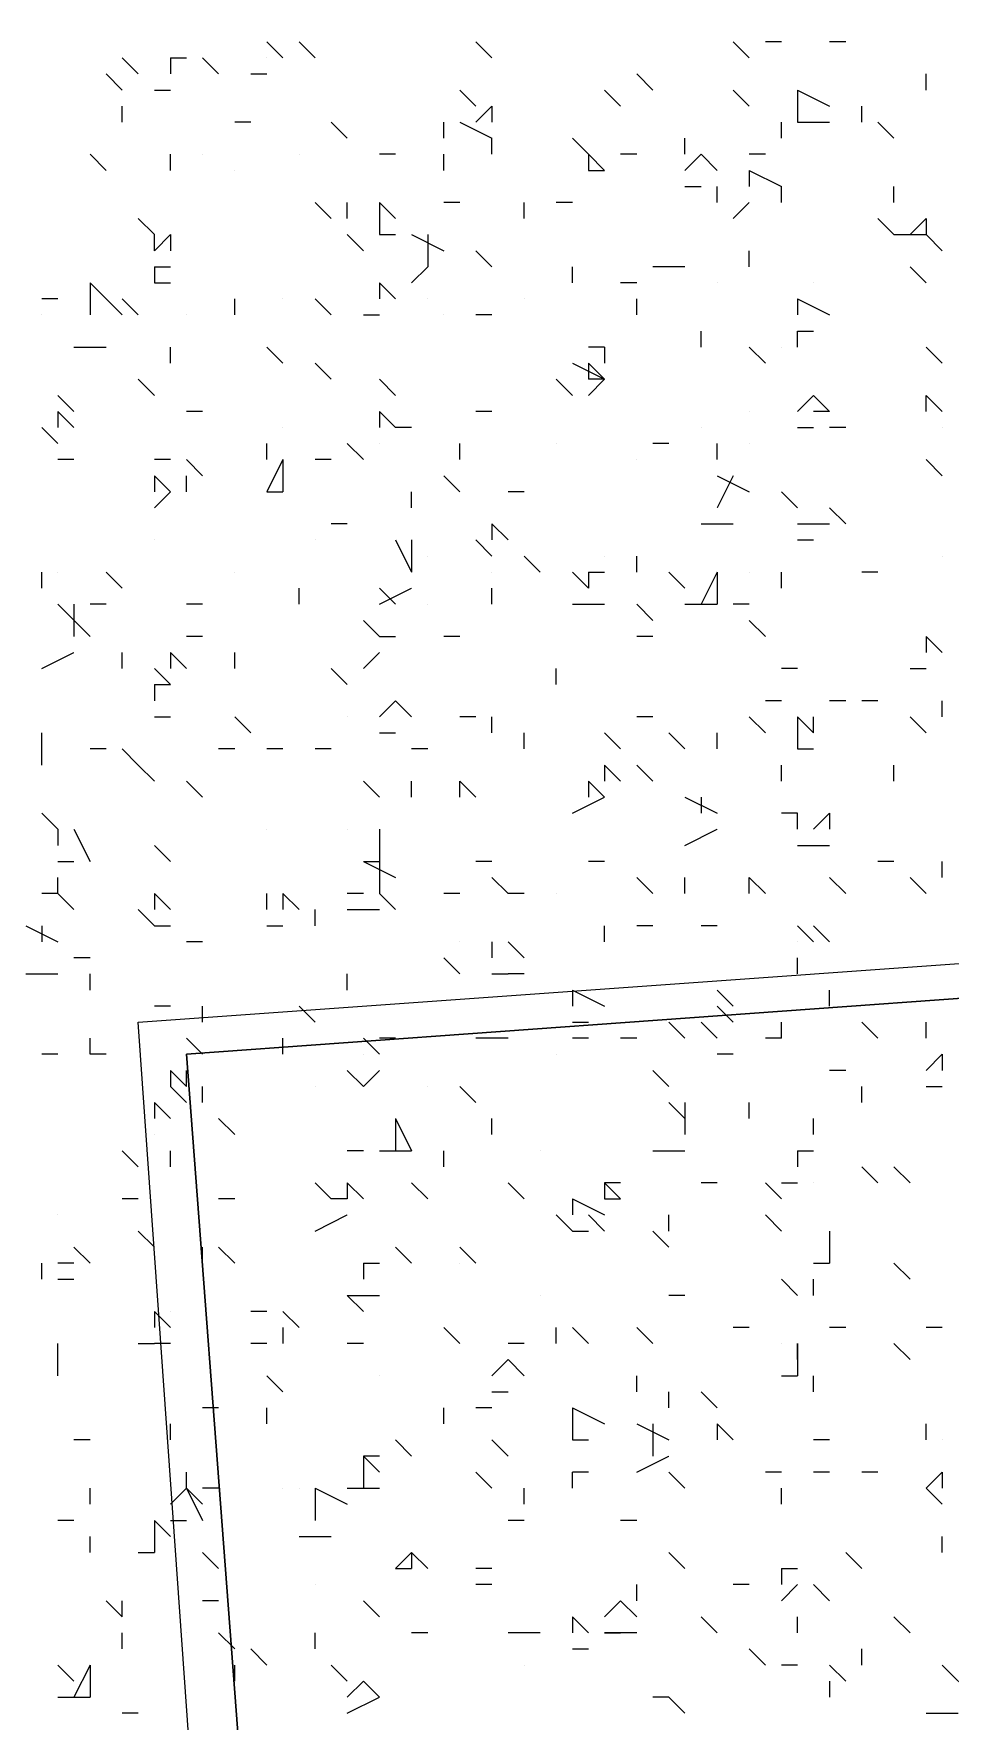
# Model space of a CAD drawing. Header units: millimetres. Extents: x 2928 to 3112, y 1220 to 1280.
# Drawn here: x 3000.2172 to 3000.4072, y 1263.0023 to 1263.3523 of the extents above; entities that cross this region are included whole.
import ezdxf

# ---------------------------------------------------------------- set-up
doc = ezdxf.new("R2010")
doc.units = ezdxf.units.MM

msp = doc.modelspace()

# ---------------------------------------------------------------- linework, layer by layer
at = {"color": 253, "linetype": 'Continuous', "lineweight": -2, "true_color": 0x9a9a9a}
msp.add_lwpolyline([(3000.68883, 1264.47729), (2999.78549, 1264.41395), (2999.92549, 1262.50726), (3000.28216, 1262.53393), (3000.23883, 1263.14727), (3000.79883, 1263.18727), (3001.36218, 1263.2306), (3001.40884, 1262.61726), (3001.76551, 1262.64393), (3001.62551, 1264.55062), (3000.72217, 1264.48395)], dxfattribs=at)
at = {"color": 92, "linetype": 'Continuous', "lineweight": 5, "true_color": 0x00b800}
for points in [[(3000.26549, 1263.3506), (3000.26883, 1263.34727), (3000.26883, 1263.34727)], [(3000.27549, 1263.34727), (3000.27216, 1263.3506), (3000.27216, 1263.3506)], [(3000.31216, 1263.34727), (3000.30883, 1263.3506), (3000.30883, 1263.3506)], [(3000.36549, 1263.34727), (3000.36216, 1263.3506), (3000.36216, 1263.3506)], [(3000.37216, 1263.3506), (3000.36883, 1263.3506), (3000.36883, 1263.3506)], [(3000.38549, 1263.3506), (3000.38216, 1263.3506), (3000.38216, 1263.3506)], [(3000.23883, 1263.34394), (3000.23549, 1263.34727), (3000.23549, 1263.34727)], [(3000.24549, 1263.34727), (3000.24883, 1263.34727), (3000.24883, 1263.34727)], [(3000.24549, 1263.34727), (3000.24549, 1263.34394), (3000.24549, 1263.34394)], [(3000.25549, 1263.34394), (3000.25216, 1263.34727), (3000.25216, 1263.34727)], [(3000.23549, 1263.3406), (3000.23216, 1263.34394), (3000.23216, 1263.34394)], [(3000.26216, 1263.34394), (3000.26549, 1263.34394), (3000.26549, 1263.34394)], [(3000.34549, 1263.3406), (3000.34216, 1263.34394), (3000.34216, 1263.34394)], [(3000.40216, 1263.3406), (3000.40216, 1263.34394), (3000.40216, 1263.34394)], [(3000.24216, 1263.3406), (3000.24549, 1263.3406), (3000.24549, 1263.3406)], [(3000.30883, 1263.33727), (3000.30549, 1263.3406), (3000.30549, 1263.3406)], [(3000.33883, 1263.33727), (3000.33549, 1263.3406), (3000.33549, 1263.3406)], [(3000.36549, 1263.33727), (3000.36216, 1263.3406), (3000.36216, 1263.3406)], [(3000.37549, 1263.3406), (3000.38216, 1263.33727), (3000.38216, 1263.33727)], [(3000.37549, 1263.3406), (3000.37549, 1263.33394), (3000.37549, 1263.33394)], [(3000.23549, 1263.33394), (3000.23549, 1263.33727), (3000.23549, 1263.33727)], [(3000.31216, 1263.33727), (3000.30883, 1263.33394), (3000.30883, 1263.33394)], [(3000.31216, 1263.33727), (3000.31216, 1263.33394), (3000.31216, 1263.33394)], [(3000.38883, 1263.33394), (3000.38883, 1263.33727), (3000.38883, 1263.33727)], [(3000.26216, 1263.33394), (3000.25883, 1263.33394), (3000.25883, 1263.33394)], [(3000.28216, 1263.3306), (3000.27883, 1263.33394), (3000.27883, 1263.33394)], [(3000.30216, 1263.3306), (3000.30216, 1263.33394), (3000.30216, 1263.33394)], [(3000.30549, 1263.33394), (3000.31216, 1263.3306), (3000.31216, 1263.3306)], [(3000.37216, 1263.3306), (3000.37216, 1263.33394), (3000.37216, 1263.33394)], [(3000.37549, 1263.33394), (3000.38216, 1263.33394), (3000.38216, 1263.33394)], [(3000.39549, 1263.3306), (3000.39216, 1263.33394), (3000.39216, 1263.33394)], [(3000.31216, 1263.32727), (3000.31216, 1263.3306), (3000.31216, 1263.3306)], [(3000.33216, 1263.32727), (3000.32883, 1263.3306), (3000.32883, 1263.3306)], [(3000.35216, 1263.32727), (3000.35216, 1263.3306), (3000.35216, 1263.3306)], [(3000.23216, 1263.32394), (3000.22883, 1263.32727), (3000.22883, 1263.32727)], [(3000.24549, 1263.32394), (3000.24549, 1263.32727), (3000.24549, 1263.32727)], [(3000.29216, 1263.32727), (3000.28883, 1263.32727), (3000.28883, 1263.32727)], [(3000.30216, 1263.32394), (3000.30216, 1263.32727), (3000.30216, 1263.32727)], [(3000.33216, 1263.32727), (3000.33549, 1263.32394), (3000.33549, 1263.32394)], [(3000.33216, 1263.32727), (3000.33216, 1263.32394), (3000.33216, 1263.32394)], [(3000.34216, 1263.32727), (3000.33883, 1263.32727), (3000.33883, 1263.32727)], [(3000.35549, 1263.32727), (3000.35216, 1263.32394), (3000.35216, 1263.32394)], [(3000.35549, 1263.32727), (3000.35883, 1263.32394), (3000.35883, 1263.32394)], [(3000.36883, 1263.32727), (3000.36549, 1263.32727), (3000.36549, 1263.32727)], [(3000.33216, 1263.32394), (3000.33549, 1263.32394), (3000.33549, 1263.32394)], [(3000.36549, 1263.32394), (3000.37216, 1263.3206), (3000.37216, 1263.3206)], [(3000.36549, 1263.32394), (3000.36549, 1263.3206), (3000.36549, 1263.3206)], [(3000.35216, 1263.3206), (3000.35549, 1263.3206), (3000.35549, 1263.3206)], [(3000.35883, 1263.31727), (3000.35883, 1263.3206), (3000.35883, 1263.3206)], [(3000.37216, 1263.31727), (3000.37216, 1263.3206), (3000.37216, 1263.3206)], [(3000.39549, 1263.31727), (3000.39549, 1263.3206), (3000.39549, 1263.3206)], [(3000.27883, 1263.31394), (3000.27549, 1263.31727), (3000.27549, 1263.31727)], [(3000.28216, 1263.31394), (3000.28216, 1263.31727), (3000.28216, 1263.31727)], [(3000.28883, 1263.31727), (3000.29216, 1263.31394), (3000.29216, 1263.31394)], [(3000.28883, 1263.31727), (3000.28883, 1263.3106), (3000.28883, 1263.3106)], [(3000.30549, 1263.31727), (3000.30216, 1263.31727), (3000.30216, 1263.31727)], [(3000.31883, 1263.31394), (3000.31883, 1263.31727), (3000.31883, 1263.31727)], [(3000.32883, 1263.31727), (3000.32549, 1263.31727), (3000.32549, 1263.31727)], [(3000.36216, 1263.31394), (3000.36549, 1263.31727), (3000.36549, 1263.31727)], [(3000.24216, 1263.3106), (3000.23883, 1263.31394), (3000.23883, 1263.31394)], [(3000.39549, 1263.3106), (3000.39216, 1263.31394), (3000.39216, 1263.31394)], [(3000.40216, 1263.31394), (3000.39883, 1263.3106), (3000.39883, 1263.3106)], [(3000.40216, 1263.31394), (3000.40216, 1263.3106), (3000.40216, 1263.3106)], [(3000.24549, 1263.3106), (3000.24216, 1263.30727), (3000.24216, 1263.30727)], [(3000.24216, 1263.30727), (3000.24216, 1263.3106), (3000.24216, 1263.3106)], [(3000.24549, 1263.3106), (3000.24549, 1263.30727), (3000.24549, 1263.30727)], [(3000.28549, 1263.30727), (3000.28216, 1263.3106), (3000.28216, 1263.3106)], [(3000.28883, 1263.3106), (3000.29216, 1263.3106), (3000.29216, 1263.3106)], [(3000.29549, 1263.3106), (3000.30216, 1263.30727), (3000.30216, 1263.30727)], [(3000.29883, 1263.3106), (3000.29883, 1263.30394), (3000.29883, 1263.30394)], [(3000.39549, 1263.3106), (3000.40216, 1263.3106), (3000.40216, 1263.3106)], [(3000.40549, 1263.30727), (3000.40216, 1263.3106), (3000.40216, 1263.3106)], [(3000.31216, 1263.30394), (3000.30883, 1263.30727), (3000.30883, 1263.30727)], [(3000.36549, 1263.30394), (3000.36549, 1263.30727), (3000.36549, 1263.30727)], [(3000.24216, 1263.30394), (3000.24216, 1263.3006), (3000.24216, 1263.3006)], [(3000.24216, 1263.30394), (3000.24549, 1263.30394), (3000.24549, 1263.30394)], [(3000.29549, 1263.3006), (3000.29883, 1263.30394), (3000.29883, 1263.30394)], [(3000.32883, 1263.3006), (3000.32883, 1263.30394), (3000.32883, 1263.30394)], [(3000.34883, 1263.30394), (3000.34549, 1263.30394), (3000.34549, 1263.30394)], [(3000.35216, 1263.30394), (3000.34883, 1263.30394), (3000.34883, 1263.30394)], [(3000.40216, 1263.3006), (3000.39883, 1263.30394), (3000.39883, 1263.30394)], [(3000.22883, 1263.3006), (3000.23549, 1263.29394), (3000.23549, 1263.29394)], [(3000.22883, 1263.3006), (3000.22883, 1263.29394), (3000.22883, 1263.29394)], [(3000.24216, 1263.3006), (3000.24549, 1263.3006), (3000.24549, 1263.3006)], [(3000.28883, 1263.3006), (3000.29216, 1263.29727), (3000.29216, 1263.29727)], [(3000.28883, 1263.3006), (3000.28883, 1263.29727), (3000.28883, 1263.29727)], [(3000.34216, 1263.3006), (3000.33883, 1263.3006), (3000.33883, 1263.3006)], [(3000.22216, 1263.29727), (3000.21883, 1263.29727), (3000.21883, 1263.29727)], [(3000.23883, 1263.29394), (3000.23549, 1263.29727), (3000.23549, 1263.29727)], [(3000.25883, 1263.29394), (3000.25883, 1263.29727), (3000.25883, 1263.29727)], [(3000.27883, 1263.29394), (3000.27549, 1263.29727), (3000.27549, 1263.29727)], [(3000.34216, 1263.29394), (3000.34216, 1263.29727), (3000.34216, 1263.29727)], [(3000.37549, 1263.29727), (3000.38216, 1263.29394), (3000.38216, 1263.29394)], [(3000.37549, 1263.29727), (3000.37549, 1263.29394), (3000.37549, 1263.29394)], [(3000.28549, 1263.29394), (3000.28883, 1263.29394), (3000.28883, 1263.29394)], [(3000.31216, 1263.29394), (3000.30883, 1263.29394), (3000.30883, 1263.29394)], [(3000.35549, 1263.28727), (3000.35549, 1263.2906), (3000.35549, 1263.2906)], [(3000.37549, 1263.2906), (3000.37883, 1263.2906), (3000.37883, 1263.2906)], [(3000.37549, 1263.28727), (3000.37549, 1263.2906), (3000.37549, 1263.2906)], [(3000.22549, 1263.28727), (3000.23216, 1263.28727), (3000.23216, 1263.28727)], [(3000.24549, 1263.28394), (3000.24549, 1263.28727), (3000.24549, 1263.28727)], [(3000.26883, 1263.28394), (3000.26549, 1263.28727), (3000.26549, 1263.28727)], [(3000.33549, 1263.28727), (3000.33216, 1263.28727), (3000.33216, 1263.28727)], [(3000.33549, 1263.28727), (3000.33549, 1263.28394), (3000.33549, 1263.28394)], [(3000.36883, 1263.28394), (3000.36549, 1263.28727), (3000.36549, 1263.28727)], [(3000.40549, 1263.28394), (3000.40216, 1263.28727), (3000.40216, 1263.28727)], [(3000.27883, 1263.2806), (3000.27549, 1263.28394), (3000.27549, 1263.28394)], [(3000.32883, 1263.28394), (3000.33549, 1263.2806), (3000.33549, 1263.2806)], [(3000.33216, 1263.28394), (3000.33549, 1263.2806), (3000.33549, 1263.2806)], [(3000.33216, 1263.28394), (3000.33216, 1263.2806), (3000.33216, 1263.2806)], [(3000.24216, 1263.27727), (3000.23883, 1263.2806), (3000.23883, 1263.2806)], [(3000.29216, 1263.27727), (3000.28883, 1263.2806), (3000.28883, 1263.2806)], [(3000.32883, 1263.27727), (3000.32549, 1263.2806), (3000.32549, 1263.2806)], [(3000.33216, 1263.27727), (3000.33549, 1263.2806), (3000.33549, 1263.2806)], [(3000.33549, 1263.2806), (3000.33216, 1263.2806), (3000.33216, 1263.2806)], [(3000.22549, 1263.27394), (3000.22216, 1263.27727), (3000.22216, 1263.27727)], [(3000.37883, 1263.27727), (3000.37549, 1263.27394), (3000.37549, 1263.27394)], [(3000.37883, 1263.27727), (3000.38216, 1263.27394), (3000.38216, 1263.27394)], [(3000.40216, 1263.27394), (3000.40216, 1263.27727), (3000.40216, 1263.27727)], [(3000.40549, 1263.27394), (3000.40216, 1263.27727), (3000.40216, 1263.27727)], [(3000.22216, 1263.27394), (3000.22549, 1263.2706), (3000.22549, 1263.2706)], [(3000.22216, 1263.27394), (3000.22216, 1263.2706), (3000.22216, 1263.2706)], [(3000.25216, 1263.27394), (3000.24883, 1263.27394), (3000.24883, 1263.27394)], [(3000.28883, 1263.27394), (3000.29216, 1263.2706), (3000.29216, 1263.2706)], [(3000.28883, 1263.27394), (3000.28883, 1263.2706), (3000.28883, 1263.2706)], [(3000.31216, 1263.27394), (3000.30883, 1263.27394), (3000.30883, 1263.27394)], [(3000.38216, 1263.27394), (3000.37883, 1263.27394), (3000.37883, 1263.27394)], [(3000.21883, 1263.2706), (3000.22216, 1263.26727), (3000.22216, 1263.26727)], [(3000.29549, 1263.2706), (3000.29216, 1263.2706), (3000.29216, 1263.2706)], [(3000.37549, 1263.2706), (3000.37883, 1263.2706), (3000.37883, 1263.2706)], [(3000.38549, 1263.2706), (3000.38216, 1263.2706), (3000.38216, 1263.2706)], [(3000.26549, 1263.26394), (3000.26549, 1263.26727), (3000.26549, 1263.26727)], [(3000.28549, 1263.26394), (3000.28216, 1263.26727), (3000.28216, 1263.26727)], [(3000.30549, 1263.26394), (3000.30549, 1263.26727), (3000.30549, 1263.26727)], [(3000.34883, 1263.26727), (3000.34549, 1263.26727), (3000.34549, 1263.26727)], [(3000.35883, 1263.26394), (3000.35883, 1263.26727), (3000.35883, 1263.26727)], [(3000.22549, 1263.26394), (3000.22216, 1263.26394), (3000.22216, 1263.26394)], [(3000.24549, 1263.26394), (3000.24216, 1263.26394), (3000.24216, 1263.26394)], [(3000.25216, 1263.2606), (3000.24883, 1263.26394), (3000.24883, 1263.26394)], [(3000.26883, 1263.26394), (3000.26549, 1263.25727), (3000.26549, 1263.25727)], [(3000.26883, 1263.26394), (3000.26883, 1263.25727), (3000.26883, 1263.25727)], [(3000.27883, 1263.26394), (3000.27549, 1263.26394), (3000.27549, 1263.26394)], [(3000.40549, 1263.2606), (3000.40216, 1263.26394), (3000.40216, 1263.26394)], [(3000.24216, 1263.2606), (3000.24549, 1263.25727), (3000.24549, 1263.25727)], [(3000.24216, 1263.2606), (3000.24216, 1263.25727), (3000.24216, 1263.25727)], [(3000.24883, 1263.25727), (3000.24883, 1263.2606), (3000.24883, 1263.2606)], [(3000.30549, 1263.25727), (3000.30216, 1263.2606), (3000.30216, 1263.2606)], [(3000.35883, 1263.2606), (3000.36549, 1263.25727), (3000.36549, 1263.25727)], [(3000.36216, 1263.2606), (3000.35883, 1263.25394), (3000.35883, 1263.25394)], [(3000.24216, 1263.25394), (3000.24549, 1263.25727), (3000.24549, 1263.25727)], [(3000.26549, 1263.25727), (3000.26883, 1263.25727), (3000.26883, 1263.25727)], [(3000.29549, 1263.25394), (3000.29549, 1263.25727), (3000.29549, 1263.25727)], [(3000.31883, 1263.25727), (3000.31549, 1263.25727), (3000.31549, 1263.25727)], [(3000.37549, 1263.25394), (3000.37216, 1263.25727), (3000.37216, 1263.25727)], [(3000.38549, 1263.2506), (3000.38216, 1263.25394), (3000.38216, 1263.25394)], [(3000.28216, 1263.2506), (3000.27883, 1263.2506), (3000.27883, 1263.2506)], [(3000.31216, 1263.2506), (3000.31549, 1263.24727), (3000.31549, 1263.24727)], [(3000.31216, 1263.2506), (3000.31216, 1263.24727), (3000.31216, 1263.24727)], [(3000.35549, 1263.2506), (3000.36216, 1263.2506), (3000.36216, 1263.2506)], [(3000.37549, 1263.2506), (3000.38216, 1263.2506), (3000.38216, 1263.2506)], [(3000.29216, 1263.24727), (3000.29549, 1263.2406), (3000.29549, 1263.2406)], [(3000.29549, 1263.24727), (3000.29549, 1263.2406), (3000.29549, 1263.2406)], [(3000.30883, 1263.24727), (3000.31216, 1263.24394), (3000.31216, 1263.24394)], [(3000.37549, 1263.24727), (3000.37883, 1263.24727), (3000.37883, 1263.24727)], [(3000.32216, 1263.2406), (3000.31883, 1263.24394), (3000.31883, 1263.24394)], [(3000.34216, 1263.2406), (3000.34216, 1263.24394), (3000.34216, 1263.24394)], [(3000.21883, 1263.23727), (3000.21883, 1263.2406), (3000.21883, 1263.2406)], [(3000.23549, 1263.23727), (3000.23216, 1263.2406), (3000.23216, 1263.2406)], [(3000.33216, 1263.23727), (3000.32883, 1263.2406), (3000.32883, 1263.2406)], [(3000.33216, 1263.2406), (3000.33549, 1263.2406), (3000.33549, 1263.2406)], [(3000.33216, 1263.2406), (3000.33216, 1263.23727), (3000.33216, 1263.23727)], [(3000.35216, 1263.23727), (3000.34883, 1263.2406), (3000.34883, 1263.2406)], [(3000.35883, 1263.2406), (3000.35549, 1263.23394), (3000.35549, 1263.23394)], [(3000.35883, 1263.2406), (3000.35883, 1263.23394), (3000.35883, 1263.23394)], [(3000.37216, 1263.23727), (3000.37216, 1263.2406), (3000.37216, 1263.2406)], [(3000.39216, 1263.2406), (3000.38883, 1263.2406), (3000.38883, 1263.2406)], [(3000.27216, 1263.23394), (3000.27216, 1263.23727), (3000.27216, 1263.23727)], [(3000.28883, 1263.23394), (3000.29549, 1263.23727), (3000.29549, 1263.23727)], [(3000.29216, 1263.23394), (3000.28883, 1263.23727), (3000.28883, 1263.23727)], [(3000.31216, 1263.23394), (3000.31216, 1263.23727), (3000.31216, 1263.23727)], [(3000.22216, 1263.23394), (3000.22883, 1263.22727), (3000.22883, 1263.22727)], [(3000.22549, 1263.23394), (3000.22549, 1263.22727), (3000.22549, 1263.22727)], [(3000.23216, 1263.23394), (3000.22883, 1263.23394), (3000.22883, 1263.23394)], [(3000.25216, 1263.23394), (3000.24883, 1263.23394), (3000.24883, 1263.23394)], [(3000.32883, 1263.23394), (3000.33549, 1263.23394), (3000.33549, 1263.23394)], [(3000.34549, 1263.2306), (3000.34216, 1263.23394), (3000.34216, 1263.23394)], [(3000.35216, 1263.23394), (3000.35883, 1263.23394), (3000.35883, 1263.23394)], [(3000.36549, 1263.23394), (3000.36216, 1263.23394), (3000.36216, 1263.23394)], [(3000.28883, 1263.22727), (3000.28549, 1263.2306), (3000.28549, 1263.2306)], [(3000.36883, 1263.22727), (3000.36549, 1263.2306), (3000.36549, 1263.2306)], [(3000.25216, 1263.22727), (3000.24883, 1263.22727), (3000.24883, 1263.22727)], [(3000.28883, 1263.22727), (3000.29216, 1263.22727), (3000.29216, 1263.22727)], [(3000.30549, 1263.22727), (3000.30216, 1263.22727), (3000.30216, 1263.22727)], [(3000.34549, 1263.22727), (3000.34216, 1263.22727), (3000.34216, 1263.22727)], [(3000.40216, 1263.22727), (3000.40549, 1263.22393), (3000.40549, 1263.22393)], [(3000.40216, 1263.22727), (3000.40216, 1263.22393), (3000.40216, 1263.22393)], [(3000.21883, 1263.2206), (3000.22549, 1263.22393), (3000.22549, 1263.22393)], [(3000.23549, 1263.2206), (3000.23549, 1263.22393), (3000.23549, 1263.22393)], [(3000.24216, 1263.2206), (3000.24549, 1263.21727), (3000.24549, 1263.21727)], [(3000.24549, 1263.22393), (3000.24883, 1263.2206), (3000.24883, 1263.2206)], [(3000.24549, 1263.22393), (3000.24549, 1263.2206), (3000.24549, 1263.2206)], [(3000.25883, 1263.2206), (3000.25883, 1263.22393), (3000.25883, 1263.22393)], [(3000.28216, 1263.21727), (3000.27883, 1263.2206), (3000.27883, 1263.2206)], [(3000.28549, 1263.2206), (3000.28883, 1263.22393), (3000.28883, 1263.22393)], [(3000.32549, 1263.21727), (3000.32549, 1263.2206), (3000.32549, 1263.2206)], [(3000.37549, 1263.2206), (3000.37216, 1263.2206), (3000.37216, 1263.2206)], [(3000.39883, 1263.2206), (3000.40216, 1263.2206), (3000.40216, 1263.2206)], [(3000.24216, 1263.21727), (3000.24549, 1263.21727), (3000.24549, 1263.21727)], [(3000.24216, 1263.21727), (3000.24216, 1263.21393), (3000.24216, 1263.21393)], [(3000.29216, 1263.21393), (3000.28883, 1263.2106), (3000.28883, 1263.2106)], [(3000.29216, 1263.21393), (3000.29549, 1263.2106), (3000.29549, 1263.2106)], [(3000.37216, 1263.21393), (3000.36883, 1263.21393), (3000.36883, 1263.21393)], [(3000.38549, 1263.21393), (3000.38216, 1263.21393), (3000.38216, 1263.21393)], [(3000.39216, 1263.21393), (3000.38883, 1263.21393), (3000.38883, 1263.21393)], [(3000.40549, 1263.2106), (3000.40549, 1263.21393), (3000.40549, 1263.21393)], [(3000.24216, 1263.2106), (3000.24549, 1263.2106), (3000.24549, 1263.2106)], [(3000.26216, 1263.20727), (3000.25883, 1263.2106), (3000.25883, 1263.2106)], [(3000.30883, 1263.2106), (3000.30549, 1263.2106), (3000.30549, 1263.2106)], [(3000.31216, 1263.20727), (3000.31216, 1263.2106), (3000.31216, 1263.2106)], [(3000.34549, 1263.2106), (3000.34216, 1263.2106), (3000.34216, 1263.2106)], [(3000.36883, 1263.20727), (3000.36549, 1263.2106), (3000.36549, 1263.2106)], [(3000.37549, 1263.2106), (3000.37883, 1263.20727), (3000.37883, 1263.20727)], [(3000.37549, 1263.2106), (3000.37549, 1263.20393), (3000.37549, 1263.20393)], [(3000.37883, 1263.20727), (3000.37883, 1263.2106), (3000.37883, 1263.2106)], [(3000.40216, 1263.20727), (3000.39883, 1263.2106), (3000.39883, 1263.2106)], [(3000.21883, 1263.20393), (3000.21883, 1263.20727), (3000.21883, 1263.20727)], [(3000.28883, 1263.20727), (3000.29216, 1263.20727), (3000.29216, 1263.20727)], [(3000.31883, 1263.20393), (3000.31883, 1263.20727), (3000.31883, 1263.20727)], [(3000.33883, 1263.20393), (3000.33549, 1263.20727), (3000.33549, 1263.20727)], [(3000.35216, 1263.20393), (3000.34883, 1263.20727), (3000.34883, 1263.20727)], [(3000.35883, 1263.20393), (3000.35883, 1263.20727), (3000.35883, 1263.20727)], [(3000.21883, 1263.2006), (3000.21883, 1263.20393), (3000.21883, 1263.20393)], [(3000.23216, 1263.20393), (3000.22883, 1263.20393), (3000.22883, 1263.20393)], [(3000.23883, 1263.2006), (3000.23549, 1263.20393), (3000.23549, 1263.20393)], [(3000.25883, 1263.20393), (3000.25549, 1263.20393), (3000.25549, 1263.20393)], [(3000.26883, 1263.20393), (3000.26549, 1263.20393), (3000.26549, 1263.20393)], [(3000.27883, 1263.20393), (3000.27549, 1263.20393), (3000.27549, 1263.20393)], [(3000.29883, 1263.20393), (3000.29549, 1263.20393), (3000.29549, 1263.20393)], [(3000.37549, 1263.20393), (3000.37883, 1263.20393), (3000.37883, 1263.20393)], [(3000.24216, 1263.19727), (3000.23883, 1263.2006), (3000.23883, 1263.2006)], [(3000.33549, 1263.2006), (3000.33883, 1263.19727), (3000.33883, 1263.19727)], [(3000.33549, 1263.2006), (3000.33549, 1263.19727), (3000.33549, 1263.19727)], [(3000.34549, 1263.19727), (3000.34216, 1263.2006), (3000.34216, 1263.2006)], [(3000.37216, 1263.19727), (3000.37216, 1263.2006), (3000.37216, 1263.2006)], [(3000.39549, 1263.19727), (3000.39549, 1263.2006), (3000.39549, 1263.2006)], [(3000.25216, 1263.19393), (3000.24883, 1263.19727), (3000.24883, 1263.19727)], [(3000.28883, 1263.19393), (3000.28549, 1263.19727), (3000.28549, 1263.19727)], [(3000.29549, 1263.19393), (3000.29549, 1263.19727), (3000.29549, 1263.19727)], [(3000.30883, 1263.19393), (3000.30549, 1263.19727), (3000.30549, 1263.19727)], [(3000.30549, 1263.19393), (3000.30549, 1263.19727), (3000.30549, 1263.19727)], [(3000.33216, 1263.19727), (3000.33549, 1263.19393), (3000.33549, 1263.19393)], [(3000.33216, 1263.19727), (3000.33216, 1263.19393), (3000.33216, 1263.19393)], [(3000.33216, 1263.19727), (3000.33549, 1263.19393), (3000.33549, 1263.19393)], [(3000.32883, 1263.1906), (3000.33549, 1263.19393), (3000.33549, 1263.19393)], [(3000.35216, 1263.19393), (3000.35883, 1263.1906), (3000.35883, 1263.1906)], [(3000.35549, 1263.19393), (3000.35549, 1263.1906), (3000.35549, 1263.1906)], [(3000.22216, 1263.18727), (3000.21883, 1263.1906), (3000.21883, 1263.1906)], [(3000.37549, 1263.1906), (3000.37216, 1263.1906), (3000.37216, 1263.1906)], [(3000.37549, 1263.18727), (3000.37549, 1263.1906), (3000.37549, 1263.1906)], [(3000.38216, 1263.1906), (3000.37883, 1263.18727), (3000.37883, 1263.18727)], [(3000.38216, 1263.1906), (3000.38216, 1263.18727), (3000.38216, 1263.18727)], [(3000.22216, 1263.18727), (3000.22216, 1263.18393), (3000.22216, 1263.18393)], [(3000.22549, 1263.18727), (3000.22883, 1263.1806), (3000.22883, 1263.1806)], [(3000.28883, 1263.18727), (3000.28883, 1263.18393), (3000.28883, 1263.18393)], [(3000.28883, 1263.18727), (3000.28883, 1263.1806), (3000.28883, 1263.1806)], [(3000.35216, 1263.18393), (3000.35883, 1263.18727), (3000.35883, 1263.18727)], [(3000.24549, 1263.1806), (3000.24216, 1263.18393), (3000.24216, 1263.18393)], [(3000.37549, 1263.18393), (3000.38216, 1263.18393), (3000.38216, 1263.18393)], [(3000.22216, 1263.1806), (3000.22549, 1263.1806), (3000.22549, 1263.1806)], [(3000.28549, 1263.1806), (3000.28883, 1263.1806), (3000.28883, 1263.1806)], [(3000.28549, 1263.1806), (3000.29216, 1263.17727), (3000.29216, 1263.17727)], [(3000.28883, 1263.1806), (3000.28883, 1263.17393), (3000.28883, 1263.17393)], [(3000.31216, 1263.1806), (3000.30883, 1263.1806), (3000.30883, 1263.1806)], [(3000.33549, 1263.1806), (3000.33216, 1263.1806), (3000.33216, 1263.1806)], [(3000.39549, 1263.1806), (3000.39216, 1263.1806), (3000.39216, 1263.1806)], [(3000.40549, 1263.17727), (3000.40549, 1263.1806), (3000.40549, 1263.1806)], [(3000.22216, 1263.17393), (3000.22216, 1263.17727), (3000.22216, 1263.17727)], [(3000.31549, 1263.17393), (3000.31216, 1263.17727), (3000.31216, 1263.17727)], [(3000.34549, 1263.17393), (3000.34216, 1263.17727), (3000.34216, 1263.17727)], [(3000.35216, 1263.17393), (3000.35216, 1263.17727), (3000.35216, 1263.17727)], [(3000.36549, 1263.17393), (3000.36549, 1263.17727), (3000.36549, 1263.17727)], [(3000.36883, 1263.17393), (3000.36549, 1263.17727), (3000.36549, 1263.17727)], [(3000.38549, 1263.17393), (3000.38216, 1263.17727), (3000.38216, 1263.17727)], [(3000.40216, 1263.17393), (3000.39883, 1263.17727), (3000.39883, 1263.17727)], [(3000.22216, 1263.17393), (3000.21883, 1263.17393), (3000.21883, 1263.17393)], [(3000.22549, 1263.1706), (3000.22216, 1263.17393), (3000.22216, 1263.17393)], [(3000.24216, 1263.17393), (3000.24549, 1263.1706), (3000.24549, 1263.1706)], [(3000.24216, 1263.17393), (3000.24216, 1263.1706), (3000.24216, 1263.1706)], [(3000.24549, 1263.1706), (3000.24216, 1263.17393), (3000.24216, 1263.17393)], [(3000.26549, 1263.1706), (3000.26549, 1263.17393), (3000.26549, 1263.17393)], [(3000.26883, 1263.17393), (3000.27216, 1263.1706), (3000.27216, 1263.1706)], [(3000.26883, 1263.17393), (3000.26883, 1263.1706), (3000.26883, 1263.1706)], [(3000.28549, 1263.17393), (3000.28216, 1263.17393), (3000.28216, 1263.17393)], [(3000.29216, 1263.1706), (3000.28883, 1263.17393), (3000.28883, 1263.17393)], [(3000.30549, 1263.17393), (3000.30216, 1263.17393), (3000.30216, 1263.17393)], [(3000.31883, 1263.17393), (3000.31549, 1263.17393), (3000.31549, 1263.17393)], [(3000.24216, 1263.16727), (3000.23883, 1263.1706), (3000.23883, 1263.1706)], [(3000.27549, 1263.16727), (3000.27549, 1263.1706), (3000.27549, 1263.1706)], [(3000.28216, 1263.1706), (3000.28883, 1263.1706), (3000.28883, 1263.1706)], [(3000.21549, 1263.16727), (3000.22216, 1263.16393), (3000.22216, 1263.16393)], [(3000.21883, 1263.16727), (3000.21883, 1263.16393), (3000.21883, 1263.16393)], [(3000.24216, 1263.16727), (3000.24549, 1263.16727), (3000.24549, 1263.16727)], [(3000.26549, 1263.16727), (3000.26883, 1263.16727), (3000.26883, 1263.16727)], [(3000.33549, 1263.16393), (3000.33549, 1263.16727), (3000.33549, 1263.16727)], [(3000.34549, 1263.16727), (3000.34216, 1263.16727), (3000.34216, 1263.16727)], [(3000.35883, 1263.16727), (3000.35549, 1263.16727), (3000.35549, 1263.16727)], [(3000.37549, 1263.16727), (3000.37883, 1263.16393), (3000.37883, 1263.16393)], [(3000.38216, 1263.16393), (3000.37883, 1263.16727), (3000.37883, 1263.16727)], [(3000.25216, 1263.16393), (3000.24883, 1263.16393), (3000.24883, 1263.16393)], [(3000.31216, 1263.16393), (3000.31216, 1263.1606), (3000.31216, 1263.1606)], [(3000.31549, 1263.16393), (3000.31883, 1263.1606), (3000.31883, 1263.1606)], [(3000.22883, 1263.1606), (3000.22549, 1263.1606), (3000.22549, 1263.1606)], [(3000.30549, 1263.15727), (3000.30216, 1263.1606), (3000.30216, 1263.1606)], [(3000.37549, 1263.15727), (3000.37549, 1263.1606), (3000.37549, 1263.1606)], [(3000.21549, 1263.15727), (3000.22216, 1263.15727), (3000.22216, 1263.15727)], [(3000.22883, 1263.15393), (3000.22883, 1263.15727), (3000.22883, 1263.15727)], [(3000.28216, 1263.15393), (3000.28216, 1263.15727), (3000.28216, 1263.15727)], [(3000.31216, 1263.15727), (3000.31549, 1263.15727), (3000.31549, 1263.15727)], [(3000.31883, 1263.15727), (3000.31549, 1263.15727), (3000.31549, 1263.15727)], [(3000.24549, 1263.1506), (3000.24216, 1263.1506), (3000.24216, 1263.1506)], [(3000.25216, 1263.14727), (3000.25216, 1263.1506), (3000.25216, 1263.1506)], [(3000.27549, 1263.14727), (3000.27216, 1263.1506), (3000.27216, 1263.1506)], [(3000.32883, 1263.15393), (3000.33549, 1263.1506), (3000.33549, 1263.1506)], [(3000.32883, 1263.15393), (3000.32883, 1263.1506), (3000.32883, 1263.1506)], [(3000.36216, 1263.1506), (3000.35883, 1263.15393), (3000.35883, 1263.15393)], [(3000.35883, 1263.1506), (3000.36216, 1263.14727), (3000.36216, 1263.14727)], [(3000.38216, 1263.1506), (3000.38216, 1263.15393), (3000.38216, 1263.15393)], [(3000.32883, 1263.14727), (3000.33216, 1263.14727), (3000.33216, 1263.14727)], [(3000.35216, 1263.14393), (3000.34883, 1263.14727), (3000.34883, 1263.14727)], [(3000.35549, 1263.14727), (3000.35883, 1263.14393), (3000.35883, 1263.14393)], [(3000.37216, 1263.14393), (3000.37216, 1263.14727), (3000.37216, 1263.14727)], [(3000.39216, 1263.14393), (3000.38883, 1263.14727), (3000.38883, 1263.14727)], [(3000.40216, 1263.14393), (3000.40216, 1263.14727), (3000.40216, 1263.14727)], [(3000.22883, 1263.1406), (3000.22883, 1263.14393), (3000.22883, 1263.14393)], [(3000.25216, 1263.1406), (3000.24883, 1263.14393), (3000.24883, 1263.14393)], [(3000.26883, 1263.1406), (3000.26883, 1263.14393), (3000.26883, 1263.14393)], [(3000.28549, 1263.14393), (3000.28883, 1263.1406), (3000.28883, 1263.1406)], [(3000.29216, 1263.14393), (3000.28883, 1263.14393), (3000.28883, 1263.14393)], [(3000.31216, 1263.14393), (3000.30883, 1263.14393), (3000.30883, 1263.14393)], [(3000.31549, 1263.14393), (3000.31216, 1263.14393), (3000.31216, 1263.14393)], [(3000.33216, 1263.14393), (3000.32883, 1263.14393), (3000.32883, 1263.14393)], [(3000.34216, 1263.14393), (3000.33883, 1263.14393), (3000.33883, 1263.14393)], [(3000.37216, 1263.14393), (3000.36883, 1263.14393), (3000.36883, 1263.14393)], [(3000.22216, 1263.1406), (3000.21883, 1263.1406), (3000.21883, 1263.1406)], [(3000.23216, 1263.1406), (3000.22883, 1263.1406), (3000.22883, 1263.1406)], [(3000.36216, 1263.1406), (3000.35883, 1263.1406), (3000.35883, 1263.1406)], [(3000.40549, 1263.1406), (3000.40216, 1263.13727), (3000.40216, 1263.13727)], [(3000.40549, 1263.1406), (3000.40549, 1263.13727), (3000.40549, 1263.13727)], [(3000.24549, 1263.13727), (3000.24883, 1263.13393), (3000.24883, 1263.13393)], [(3000.24549, 1263.13727), (3000.24549, 1263.13393), (3000.24549, 1263.13393)], [(3000.24883, 1263.13393), (3000.24883, 1263.13727), (3000.24883, 1263.13727)], [(3000.28549, 1263.13393), (3000.28216, 1263.13727), (3000.28216, 1263.13727)], [(3000.28549, 1263.13393), (3000.28883, 1263.13727), (3000.28883, 1263.13727)], [(3000.34883, 1263.13393), (3000.34549, 1263.13727), (3000.34549, 1263.13727)], [(3000.38549, 1263.13727), (3000.38216, 1263.13727), (3000.38216, 1263.13727)], [(3000.24549, 1263.13393), (3000.24883, 1263.1306), (3000.24883, 1263.1306)], [(3000.25216, 1263.1306), (3000.25216, 1263.13393), (3000.25216, 1263.13393)], [(3000.30883, 1263.1306), (3000.30549, 1263.13393), (3000.30549, 1263.13393)], [(3000.38883, 1263.1306), (3000.38883, 1263.13393), (3000.38883, 1263.13393)], [(3000.40216, 1263.13393), (3000.40549, 1263.13393), (3000.40549, 1263.13393)], [(3000.24216, 1263.1306), (3000.24549, 1263.12727), (3000.24549, 1263.12727)], [(3000.24216, 1263.1306), (3000.24216, 1263.12727), (3000.24216, 1263.12727)], [(3000.34883, 1263.1306), (3000.35216, 1263.12727), (3000.35216, 1263.12727)], [(3000.35216, 1263.1306), (3000.35216, 1263.12393), (3000.35216, 1263.12393)], [(3000.36549, 1263.12727), (3000.36549, 1263.1306), (3000.36549, 1263.1306)], [(3000.25883, 1263.12393), (3000.25549, 1263.12727), (3000.25549, 1263.12727)], [(3000.29216, 1263.12727), (3000.29549, 1263.1206), (3000.29549, 1263.1206)], [(3000.29216, 1263.12727), (3000.29216, 1263.1206), (3000.29216, 1263.1206)], [(3000.31216, 1263.12393), (3000.31216, 1263.12727), (3000.31216, 1263.12727)], [(3000.37883, 1263.12393), (3000.37883, 1263.12727), (3000.37883, 1263.12727)], [(3000.23883, 1263.11727), (3000.23549, 1263.1206), (3000.23549, 1263.1206)], [(3000.24549, 1263.11727), (3000.24549, 1263.1206), (3000.24549, 1263.1206)], [(3000.28549, 1263.1206), (3000.28216, 1263.1206), (3000.28216, 1263.1206)], [(3000.28883, 1263.1206), (3000.29549, 1263.1206), (3000.29549, 1263.1206)], [(3000.30216, 1263.11727), (3000.30216, 1263.1206), (3000.30216, 1263.1206)], [(3000.34549, 1263.1206), (3000.35216, 1263.1206), (3000.35216, 1263.1206)], [(3000.37549, 1263.1206), (3000.37883, 1263.1206), (3000.37883, 1263.1206)], [(3000.37549, 1263.1206), (3000.37549, 1263.11727), (3000.37549, 1263.11727)], [(3000.39216, 1263.11393), (3000.38883, 1263.11727), (3000.38883, 1263.11727)], [(3000.39883, 1263.11393), (3000.39549, 1263.11727), (3000.39549, 1263.11727)], [(3000.27883, 1263.1106), (3000.27549, 1263.11393), (3000.27549, 1263.11393)], [(3000.28216, 1263.11393), (3000.28549, 1263.1106), (3000.28549, 1263.1106)], [(3000.28216, 1263.11393), (3000.28216, 1263.1106), (3000.28216, 1263.1106)], [(3000.29883, 1263.1106), (3000.29549, 1263.11393), (3000.29549, 1263.11393)], [(3000.31883, 1263.1106), (3000.31549, 1263.11393), (3000.31549, 1263.11393)], [(3000.31883, 1263.1106), (3000.31549, 1263.11393), (3000.31549, 1263.11393)], [(3000.33549, 1263.11393), (3000.33883, 1263.1106), (3000.33883, 1263.1106)], [(3000.33549, 1263.11393), (3000.33549, 1263.1106), (3000.33549, 1263.1106)], [(3000.33883, 1263.11393), (3000.33549, 1263.11393), (3000.33549, 1263.11393)], [(3000.35883, 1263.11393), (3000.35549, 1263.11393), (3000.35549, 1263.11393)], [(3000.37216, 1263.1106), (3000.36883, 1263.11393), (3000.36883, 1263.11393)], [(3000.37216, 1263.11393), (3000.37549, 1263.11393), (3000.37549, 1263.11393)], [(3000.23883, 1263.1106), (3000.23549, 1263.1106), (3000.23549, 1263.1106)], [(3000.25883, 1263.1106), (3000.25549, 1263.1106), (3000.25549, 1263.1106)], [(3000.28216, 1263.1106), (3000.27883, 1263.1106), (3000.27883, 1263.1106)], [(3000.32883, 1263.1106), (3000.33549, 1263.10727), (3000.33549, 1263.10727)], [(3000.32883, 1263.1106), (3000.32883, 1263.10727), (3000.32883, 1263.10727)], [(3000.33549, 1263.1106), (3000.33883, 1263.1106), (3000.33883, 1263.1106)], [(3000.27549, 1263.10393), (3000.28216, 1263.10727), (3000.28216, 1263.10727)], [(3000.32883, 1263.10393), (3000.32549, 1263.10727), (3000.32549, 1263.10727)], [(3000.33549, 1263.10393), (3000.33216, 1263.10727), (3000.33216, 1263.10727)], [(3000.34883, 1263.10393), (3000.34883, 1263.10727), (3000.34883, 1263.10727)], [(3000.37216, 1263.10393), (3000.36883, 1263.10727), (3000.36883, 1263.10727)], [(3000.24216, 1263.1006), (3000.23883, 1263.10393), (3000.23883, 1263.10393)], [(3000.32883, 1263.10393), (3000.33216, 1263.10393), (3000.33216, 1263.10393)], [(3000.34883, 1263.1006), (3000.34549, 1263.10393), (3000.34549, 1263.10393)], [(3000.38216, 1263.10393), (3000.38216, 1263.09727), (3000.38216, 1263.09727)], [(3000.38216, 1263.10393), (3000.38216, 1263.1006), (3000.38216, 1263.1006)], [(3000.22549, 1263.1006), (3000.22883, 1263.09727), (3000.22883, 1263.09727)], [(3000.25216, 1263.09727), (3000.25216, 1263.1006), (3000.25216, 1263.1006)], [(3000.25883, 1263.09727), (3000.25549, 1263.1006), (3000.25549, 1263.1006)], [(3000.29549, 1263.09727), (3000.29216, 1263.1006), (3000.29216, 1263.1006)], [(3000.30883, 1263.09727), (3000.30549, 1263.1006), (3000.30549, 1263.1006)], [(3000.21883, 1263.09393), (3000.21883, 1263.09727), (3000.21883, 1263.09727)], [(3000.22549, 1263.09727), (3000.22216, 1263.09727), (3000.22216, 1263.09727)], [(3000.28549, 1263.09727), (3000.28883, 1263.09727), (3000.28883, 1263.09727)], [(3000.28549, 1263.09727), (3000.28549, 1263.09393), (3000.28549, 1263.09393)], [(3000.37883, 1263.09727), (3000.38216, 1263.09727), (3000.38216, 1263.09727)], [(3000.39883, 1263.09393), (3000.39549, 1263.09727), (3000.39549, 1263.09727)], [(3000.22216, 1263.09393), (3000.22549, 1263.09393), (3000.22549, 1263.09393)], [(3000.37549, 1263.0906), (3000.37216, 1263.09393), (3000.37216, 1263.09393)], [(3000.37883, 1263.0906), (3000.37883, 1263.09393), (3000.37883, 1263.09393)], [(3000.28216, 1263.0906), (3000.28883, 1263.0906), (3000.28883, 1263.0906)], [(3000.28549, 1263.08727), (3000.28216, 1263.0906), (3000.28216, 1263.0906)], [(3000.35216, 1263.0906), (3000.34883, 1263.0906), (3000.34883, 1263.0906)], [(3000.24216, 1263.08727), (3000.24549, 1263.08393), (3000.24549, 1263.08393)], [(3000.24216, 1263.08727), (3000.24216, 1263.08393), (3000.24216, 1263.08393)], [(3000.26549, 1263.08727), (3000.26216, 1263.08727), (3000.26216, 1263.08727)], [(3000.26883, 1263.08727), (3000.27216, 1263.08393), (3000.27216, 1263.08393)], [(3000.22216, 1263.07727), (3000.22216, 1263.0806), (3000.22216, 1263.0806)], [(3000.22216, 1263.07727), (3000.22216, 1263.0806), (3000.22216, 1263.0806)], [(3000.23883, 1263.0806), (3000.24216, 1263.0806), (3000.24216, 1263.0806)], [(3000.24549, 1263.0806), (3000.24216, 1263.0806), (3000.24216, 1263.0806)], [(3000.26549, 1263.0806), (3000.26216, 1263.0806), (3000.26216, 1263.0806)], [(3000.26883, 1263.08393), (3000.26883, 1263.0806), (3000.26883, 1263.0806)], [(3000.28549, 1263.0806), (3000.28216, 1263.0806), (3000.28216, 1263.0806)], [(3000.30549, 1263.0806), (3000.30216, 1263.08393), (3000.30216, 1263.08393)], [(3000.31883, 1263.0806), (3000.31549, 1263.0806), (3000.31549, 1263.0806)], [(3000.32549, 1263.0806), (3000.32549, 1263.08393), (3000.32549, 1263.08393)], [(3000.33216, 1263.0806), (3000.32883, 1263.08393), (3000.32883, 1263.08393)], [(3000.34549, 1263.0806), (3000.34216, 1263.08393), (3000.34216, 1263.08393)], [(3000.36549, 1263.08393), (3000.36216, 1263.08393), (3000.36216, 1263.08393)], [(3000.37549, 1263.0806), (3000.37549, 1263.07727), (3000.37549, 1263.07727)], [(3000.37549, 1263.0806), (3000.37549, 1263.07393), (3000.37549, 1263.07393)], [(3000.37549, 1263.07727), (3000.37549, 1263.0806), (3000.37549, 1263.0806)], [(3000.38549, 1263.08393), (3000.38216, 1263.08393), (3000.38216, 1263.08393)], [(3000.39883, 1263.07727), (3000.39549, 1263.0806), (3000.39549, 1263.0806)], [(3000.40549, 1263.08393), (3000.40216, 1263.08393), (3000.40216, 1263.08393)], [(3000.22216, 1263.07393), (3000.22216, 1263.07727), (3000.22216, 1263.07727)], [(3000.31549, 1263.07727), (3000.31216, 1263.07393), (3000.31216, 1263.07393)], [(3000.31549, 1263.07727), (3000.31883, 1263.07393), (3000.31883, 1263.07393)], [(3000.26883, 1263.0706), (3000.26549, 1263.07393), (3000.26549, 1263.07393)], [(3000.34216, 1263.0706), (3000.34216, 1263.07393), (3000.34216, 1263.07393)], [(3000.37216, 1263.07393), (3000.37549, 1263.07393), (3000.37549, 1263.07393)], [(3000.37883, 1263.0706), (3000.37883, 1263.07393), (3000.37883, 1263.07393)], [(3000.31216, 1263.0706), (3000.31549, 1263.0706), (3000.31549, 1263.0706)], [(3000.34883, 1263.06727), (3000.34883, 1263.0706), (3000.34883, 1263.0706)], [(3000.35883, 1263.06727), (3000.35549, 1263.0706), (3000.35549, 1263.0706)], [(3000.25549, 1263.06727), (3000.25216, 1263.06727), (3000.25216, 1263.06727)], [(3000.26549, 1263.06393), (3000.26549, 1263.06727), (3000.26549, 1263.06727)], [(3000.30216, 1263.06393), (3000.30216, 1263.06727), (3000.30216, 1263.06727)], [(3000.31216, 1263.06727), (3000.30883, 1263.06727), (3000.30883, 1263.06727)], [(3000.32883, 1263.06727), (3000.33549, 1263.06393), (3000.33549, 1263.06393)], [(3000.32883, 1263.06727), (3000.32883, 1263.0606), (3000.32883, 1263.0606)], [(3000.24549, 1263.0606), (3000.24549, 1263.06393), (3000.24549, 1263.06393)], [(3000.34216, 1263.06393), (3000.34883, 1263.0606), (3000.34883, 1263.0606)], [(3000.34549, 1263.06393), (3000.34549, 1263.05727), (3000.34549, 1263.05727)], [(3000.35883, 1263.06393), (3000.36216, 1263.0606), (3000.36216, 1263.0606)], [(3000.35883, 1263.06393), (3000.35883, 1263.0606), (3000.35883, 1263.0606)], [(3000.40216, 1263.0606), (3000.40216, 1263.06393), (3000.40216, 1263.06393)], [(3000.22883, 1263.0606), (3000.22549, 1263.0606), (3000.22549, 1263.0606)], [(3000.29549, 1263.05727), (3000.29216, 1263.0606), (3000.29216, 1263.0606)], [(3000.31549, 1263.05727), (3000.31216, 1263.0606), (3000.31216, 1263.0606)], [(3000.32883, 1263.0606), (3000.33216, 1263.0606), (3000.33216, 1263.0606)], [(3000.38216, 1263.0606), (3000.37883, 1263.0606), (3000.37883, 1263.0606)], [(3000.28549, 1263.05727), (3000.28883, 1263.05393), (3000.28883, 1263.05393)], [(3000.28549, 1263.05727), (3000.28549, 1263.0506), (3000.28549, 1263.0506)], [(3000.28883, 1263.05727), (3000.28549, 1263.05727), (3000.28549, 1263.05727)], [(3000.34216, 1263.05393), (3000.34883, 1263.05727), (3000.34883, 1263.05727)], [(3000.24883, 1263.0506), (3000.24883, 1263.05393), (3000.24883, 1263.05393)], [(3000.31216, 1263.0506), (3000.30883, 1263.05393), (3000.30883, 1263.05393)], [(3000.32883, 1263.0506), (3000.32883, 1263.05393), (3000.32883, 1263.05393)], [(3000.33216, 1263.05393), (3000.32883, 1263.05393), (3000.32883, 1263.05393)], [(3000.35216, 1263.0506), (3000.34883, 1263.05393), (3000.34883, 1263.05393)], [(3000.37216, 1263.05393), (3000.36883, 1263.05393), (3000.36883, 1263.05393)], [(3000.38216, 1263.05393), (3000.37883, 1263.05393), (3000.37883, 1263.05393)], [(3000.39216, 1263.05393), (3000.38883, 1263.05393), (3000.38883, 1263.05393)], [(3000.40549, 1263.05393), (3000.40216, 1263.0506), (3000.40216, 1263.0506)], [(3000.40549, 1263.05393), (3000.40549, 1263.0506), (3000.40549, 1263.0506)], [(3000.22883, 1263.04727), (3000.22883, 1263.0506), (3000.22883, 1263.0506)], [(3000.24883, 1263.0506), (3000.24549, 1263.04727), (3000.24549, 1263.04727)], [(3000.24883, 1263.0506), (3000.25216, 1263.04393), (3000.25216, 1263.04393)], [(3000.25216, 1263.04727), (3000.24883, 1263.0506), (3000.24883, 1263.0506)], [(3000.25549, 1263.0506), (3000.25216, 1263.0506), (3000.25216, 1263.0506)], [(3000.27549, 1263.0506), (3000.28216, 1263.04727), (3000.28216, 1263.04727)], [(3000.27549, 1263.0506), (3000.27549, 1263.04393), (3000.27549, 1263.04393)], [(3000.28216, 1263.0506), (3000.28883, 1263.0506), (3000.28883, 1263.0506)], [(3000.31883, 1263.04727), (3000.31883, 1263.0506), (3000.31883, 1263.0506)], [(3000.37216, 1263.04727), (3000.37216, 1263.0506), (3000.37216, 1263.0506)], [(3000.40216, 1263.0506), (3000.40549, 1263.04727), (3000.40549, 1263.04727)], [(3000.22549, 1263.04393), (3000.22216, 1263.04393), (3000.22216, 1263.04393)], [(3000.24216, 1263.04393), (3000.24549, 1263.0406), (3000.24549, 1263.0406)], [(3000.24216, 1263.04393), (3000.24216, 1263.03727), (3000.24216, 1263.03727)], [(3000.24549, 1263.04393), (3000.24883, 1263.04393), (3000.24883, 1263.04393)], [(3000.31883, 1263.04393), (3000.31549, 1263.04393), (3000.31549, 1263.04393)], [(3000.34216, 1263.04393), (3000.33883, 1263.04393), (3000.33883, 1263.04393)], [(3000.22883, 1263.03727), (3000.22883, 1263.0406), (3000.22883, 1263.0406)], [(3000.27216, 1263.0406), (3000.27883, 1263.0406), (3000.27883, 1263.0406)], [(3000.40549, 1263.03727), (3000.40549, 1263.0406), (3000.40549, 1263.0406)], [(3000.23883, 1263.03727), (3000.24216, 1263.03727), (3000.24216, 1263.03727)], [(3000.25549, 1263.03393), (3000.25216, 1263.03727), (3000.25216, 1263.03727)], [(3000.29549, 1263.03727), (3000.29216, 1263.03393), (3000.29216, 1263.03393)], [(3000.29549, 1263.03727), (3000.29549, 1263.03393), (3000.29549, 1263.03393)], [(3000.29883, 1263.03393), (3000.29549, 1263.03727), (3000.29549, 1263.03727)], [(3000.35216, 1263.03393), (3000.34883, 1263.03727), (3000.34883, 1263.03727)], [(3000.38883, 1263.03393), (3000.38549, 1263.03727), (3000.38549, 1263.03727)], [(3000.29216, 1263.03393), (3000.29549, 1263.03393), (3000.29549, 1263.03393)], [(3000.31216, 1263.03393), (3000.30883, 1263.03393), (3000.30883, 1263.03393)], [(3000.37216, 1263.03393), (3000.37549, 1263.03393), (3000.37549, 1263.03393)], [(3000.37216, 1263.03393), (3000.37216, 1263.0306), (3000.37216, 1263.0306)], [(3000.31216, 1263.0306), (3000.30883, 1263.0306), (3000.30883, 1263.0306)], [(3000.34216, 1263.02727), (3000.34216, 1263.0306), (3000.34216, 1263.0306)], [(3000.36549, 1263.0306), (3000.36216, 1263.0306), (3000.36216, 1263.0306)], [(3000.37216, 1263.02727), (3000.37549, 1263.0306), (3000.37549, 1263.0306)], [(3000.38216, 1263.02727), (3000.37883, 1263.0306), (3000.37883, 1263.0306)], [(3000.23549, 1263.02393), (3000.23216, 1263.02727), (3000.23216, 1263.02727)], [(3000.23549, 1263.02393), (3000.23549, 1263.02727), (3000.23549, 1263.02727)], [(3000.25549, 1263.02727), (3000.25216, 1263.02727), (3000.25216, 1263.02727)], [(3000.28883, 1263.02393), (3000.28549, 1263.02727), (3000.28549, 1263.02727)], [(3000.33883, 1263.02727), (3000.33549, 1263.02393), (3000.33549, 1263.02393)], [(3000.33883, 1263.02727), (3000.34216, 1263.02393), (3000.34216, 1263.02393)], [(3000.32883, 1263.02393), (3000.33216, 1263.0206), (3000.33216, 1263.0206)], [(3000.32883, 1263.02393), (3000.32883, 1263.0206), (3000.32883, 1263.0206)], [(3000.35883, 1263.0206), (3000.35549, 1263.02393), (3000.35549, 1263.02393)], [(3000.37549, 1263.0206), (3000.37549, 1263.02393), (3000.37549, 1263.02393)], [(3000.39883, 1263.0206), (3000.39549, 1263.02393), (3000.39549, 1263.02393)], [(3000.23549, 1263.01727), (3000.23549, 1263.0206), (3000.23549, 1263.0206)], [(3000.25883, 1263.01727), (3000.25549, 1263.0206), (3000.25549, 1263.0206)], [(3000.27549, 1263.01727), (3000.27549, 1263.0206), (3000.27549, 1263.0206)], [(3000.29883, 1263.0206), (3000.29549, 1263.0206), (3000.29549, 1263.0206)], [(3000.31883, 1263.0206), (3000.31549, 1263.0206), (3000.31549, 1263.0206)], [(3000.32216, 1263.0206), (3000.31883, 1263.0206), (3000.31883, 1263.0206)], [(3000.33549, 1263.0206), (3000.33883, 1263.0206), (3000.33883, 1263.0206)], [(3000.33883, 1263.0206), (3000.33549, 1263.0206), (3000.33549, 1263.0206)], [(3000.34216, 1263.0206), (3000.33883, 1263.0206), (3000.33883, 1263.0206)], [(3000.26549, 1263.01393), (3000.26216, 1263.01727), (3000.26216, 1263.01727)], [(3000.32883, 1263.01727), (3000.33216, 1263.01727), (3000.33216, 1263.01727)], [(3000.36883, 1263.01393), (3000.36549, 1263.01727), (3000.36549, 1263.01727)], [(3000.38883, 1263.01393), (3000.38883, 1263.01727), (3000.38883, 1263.01727)], [(3000.22549, 1263.0106), (3000.22216, 1263.01393), (3000.22216, 1263.01393)], [(3000.22883, 1263.01393), (3000.22549, 1263.00727), (3000.22549, 1263.00727)], [(3000.22883, 1263.01393), (3000.22883, 1263.00727), (3000.22883, 1263.00727)], [(3000.25883, 1263.0106), (3000.25883, 1263.01393), (3000.25883, 1263.01393)], [(3000.28216, 1263.0106), (3000.27883, 1263.01393), (3000.27883, 1263.01393)], [(3000.28549, 1263.0106), (3000.28216, 1263.00727), (3000.28216, 1263.00727)], [(3000.28549, 1263.0106), (3000.28883, 1263.00727), (3000.28883, 1263.00727)], [(3000.37549, 1263.01393), (3000.37216, 1263.01393), (3000.37216, 1263.01393)], [(3000.38216, 1263.01393), (3000.38549, 1263.0106), (3000.38549, 1263.0106)], [(3000.38216, 1263.0106), (3000.38216, 1263.00727), (3000.38216, 1263.00727)], [(3000.40549, 1263.01393), (3000.41216, 1263.00727), (3000.41216, 1263.00727)], [(3000.22216, 1263.00727), (3000.22883, 1263.00727), (3000.22883, 1263.00727)], [(3000.28216, 1263.00393), (3000.28883, 1263.00727), (3000.28883, 1263.00727)], [(3000.34883, 1263.00727), (3000.34549, 1263.00727), (3000.34549, 1263.00727)], [(3000.35216, 1263.00393), (3000.34883, 1263.00727), (3000.34883, 1263.00727)], [(3000.23883, 1263.00393), (3000.23549, 1263.00393), (3000.23549, 1263.00393)], [(3000.40216, 1263.00393), (3000.40883, 1263.00393), (3000.40883, 1263.00393)]]:
    msp.add_lwpolyline(points, dxfattribs=at)
for points in [[(3000.26549, 1263.34727), (3000.26549, 1263.34727)], [(3000.27549, 1263.34727), (3000.27549, 1263.34727)], [(3000.27549, 1263.34727), (3000.27549, 1263.34727)], [(3000.25216, 1263.32727), (3000.25216, 1263.32727)], [(3000.27216, 1263.32727), (3000.27216, 1263.32727)], [(3000.25883, 1263.32394), (3000.25883, 1263.32394)], [(3000.24549, 1263.30394), (3000.24549, 1263.30394)], [(3000.24216, 1263.3006), (3000.24216, 1263.3006)], [(3000.35883, 1263.3006), (3000.35883, 1263.3006)], [(3000.37883, 1263.3006), (3000.37883, 1263.3006)], [(3000.26883, 1263.29727), (3000.26883, 1263.29727)], [(3000.29883, 1263.29727), (3000.29883, 1263.29727)], [(3000.31883, 1263.29727), (3000.31883, 1263.29727)], [(3000.21883, 1263.29394), (3000.21883, 1263.29394)], [(3000.24883, 1263.29394), (3000.24883, 1263.29394)], [(3000.30216, 1263.29394), (3000.30216, 1263.29394)], [(3000.37216, 1263.28727), (3000.37216, 1263.28727)], [(3000.36549, 1263.27394), (3000.36549, 1263.27394)], [(3000.26883, 1263.2706), (3000.26883, 1263.2706)], [(3000.35549, 1263.2706), (3000.35549, 1263.2706)], [(3000.40549, 1263.2706), (3000.40549, 1263.2706)], [(3000.28883, 1263.26727), (3000.28883, 1263.26727)], [(3000.32549, 1263.26727), (3000.32549, 1263.26727)], [(3000.36549, 1263.26727), (3000.36549, 1263.26727)], [(3000.34216, 1263.26394), (3000.34216, 1263.26394)], [(3000.37549, 1263.2506), (3000.37549, 1263.2506)], [(3000.37549, 1263.2506), (3000.37549, 1263.2506)], [(3000.24216, 1263.24727), (3000.24216, 1263.24727)], [(3000.27549, 1263.24727), (3000.27549, 1263.24727)], [(3000.29883, 1263.24394), (3000.29883, 1263.24394)], [(3000.33549, 1263.24394), (3000.33549, 1263.24394)], [(3000.40549, 1263.24394), (3000.40549, 1263.24394)], [(3000.22216, 1263.2406), (3000.22216, 1263.2406)], [(3000.25883, 1263.2406), (3000.25883, 1263.2406)], [(3000.31216, 1263.2406), (3000.31216, 1263.2406)], [(3000.36549, 1263.2406), (3000.36549, 1263.2406)], [(3000.29883, 1263.23394), (3000.29883, 1263.23394)], [(3000.28883, 1263.22727), (3000.28883, 1263.22727)], [(3000.24216, 1263.21393), (3000.24216, 1263.21393)], [(3000.28216, 1263.2106), (3000.28216, 1263.2106)], [(3000.26549, 1263.18727), (3000.26549, 1263.18727)], [(3000.28216, 1263.18727), (3000.28216, 1263.18727)], [(3000.32549, 1263.17393), (3000.32549, 1263.17393)], [(3000.24883, 1263.16393), (3000.24883, 1263.16393)], [(3000.30549, 1263.16393), (3000.30549, 1263.16393)], [(3000.37549, 1263.16393), (3000.37549, 1263.16393)], [(3000.37549, 1263.15727), (3000.37549, 1263.15727)], [(3000.35883, 1263.1506), (3000.35883, 1263.1506)], [(3000.28549, 1263.1406), (3000.28549, 1263.1406)], [(3000.32549, 1263.1406), (3000.32549, 1263.1406)], [(3000.27549, 1263.13393), (3000.27549, 1263.13393)], [(3000.29883, 1263.13393), (3000.29883, 1263.13393)], [(3000.24216, 1263.12393), (3000.24216, 1263.12393)], [(3000.32216, 1263.1206), (3000.32216, 1263.1206)], [(3000.37883, 1263.11393), (3000.37883, 1263.11393)], [(3000.22216, 1263.10727), (3000.22216, 1263.10727)], [(3000.30549, 1263.09727), (3000.30549, 1263.09727)], [(3000.32216, 1263.0906), (3000.32216, 1263.0906)], [(3000.24216, 1263.08727), (3000.24216, 1263.08727)], [(3000.24549, 1263.08727), (3000.24549, 1263.08727)], [(3000.26883, 1263.08727), (3000.26883, 1263.08727)], [(3000.24549, 1263.08393), (3000.24549, 1263.08393)], [(3000.37216, 1263.0806), (3000.37216, 1263.0806)], [(3000.28883, 1263.07393), (3000.28883, 1263.07393)], [(3000.35883, 1263.0606), (3000.35883, 1263.0606)], [(3000.40549, 1263.0606), (3000.40549, 1263.0606)], [(3000.26883, 1263.0506), (3000.26883, 1263.0506)], [(3000.27216, 1263.0506), (3000.27216, 1263.0506)], [(3000.28883, 1263.0506), (3000.28883, 1263.0506)], [(3000.34883, 1263.03727), (3000.34883, 1263.03727)], [(3000.27549, 1263.0306), (3000.27549, 1263.0306)], [(3000.24883, 1263.0206), (3000.24883, 1263.0206)], [(3000.31883, 1263.01393), (3000.31883, 1263.01393)], [(3000.38216, 1263.01393), (3000.38216, 1263.01393)]]:
    msp.add_lwpolyline(points, close=True, dxfattribs=at)
at = {"color": 253, "linetype": 'Continuous', "lineweight": -2, "true_color": 0x9a9a9a}
msp.add_lwpolyline([(3001.39884, 1262.60726), (3001.35551, 1263.2206), (3000.80217, 1263.1806), (3000.24883, 1263.1406), (3000.29549, 1262.52392), (3000.24883, 1263.1406), (3000.80217, 1263.1806), (3001.35551, 1263.2206)], close=True, dxfattribs=at)

doc.saveas('drawing.dxf')
